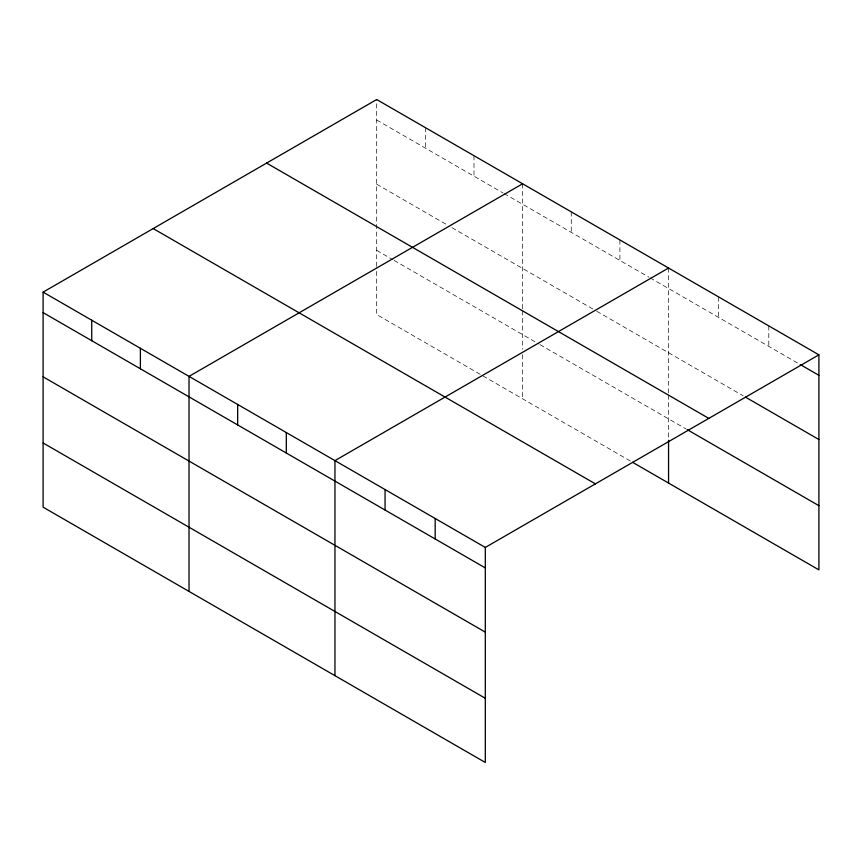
<?xml version="1.0" encoding="UTF-8"?>
<svg xmlns="http://www.w3.org/2000/svg" width="862" height="862" viewBox="0 0 862 862"><rect width="100%" height="100%" fill="white"/><g stroke="black" fill="none" stroke-linecap="round" stroke-linejoin="round"><path stroke-width="0.65" stroke-dasharray="4.31 3.23" d="M376.694 266.412L376.694 99.529M376.694 120.023L502.934 192.905M504.098 193.573L648.86 277.155M650.023 277.823L799.085 363.883M376.694 184.22L447.346 225.004M451.979 227.687L595.588 310.589M596.741 311.268L743.141 395.787M376.694 250.368L392.91 259.731M394.074 260.399L538.836 343.981M540 344.649L686.033 428.964M630.337 460.998L376.694 314.565L376.694 267.748M768.785 325.901L768.785 346.384M718.671 296.959L718.671 317.453M668.556 268.028L668.556 393.729M668.556 395.055L668.556 440.267M619.907 239.948L619.907 260.432M571.269 211.858L571.269 232.352M522.62 183.778L522.62 309.48M522.62 310.805L522.62 349.325M522.62 354.681L522.62 398.815M473.981 155.699L473.981 176.182M425.343 127.608L425.343 148.102"/><path stroke-width="1.29" d="M485.306 632.126L485.306 547.435L43.1 292.132L43.1 507.168L485.306 762.471L485.306 632.126L43.1 376.823M632.643 462.334L818.9 569.868L818.9 354.832L376.694 99.529L43.1 292.132M522.62 183.778L189.026 376.382L189.026 591.418M668.556 268.028L334.952 460.631L334.952 675.668M485.306 547.435L818.9 354.832M800.248 364.551L818.9 375.326M745.479 397.134L818.9 439.523M266.606 163.09L708.812 418.393M687.197 429.632L818.9 505.671M153.188 228.57L595.394 483.873M43.1 312.615L485.306 567.918M43.1 442.971L485.306 698.274M668.556 440.267L668.556 483.065M435.181 518.504L435.181 538.987M385.066 489.562L385.066 510.056M286.313 432.552L286.313 453.035M237.664 404.461L237.664 424.955M140.387 348.302L140.387 368.785M91.738 320.211L91.738 340.705"/></g></svg>
